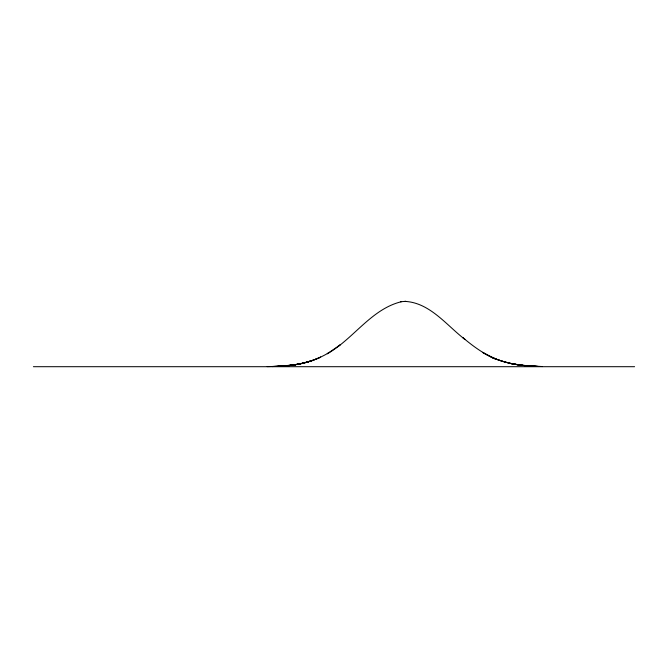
<?xml version="1.0" encoding="UTF-8"?>
<svg xmlns="http://www.w3.org/2000/svg" width="668" height="668" viewBox="0 0 668 668"><rect width="100%" height="100%" fill="white"/><g stroke="black" fill="none" stroke-linecap="round" stroke-linejoin="round"><path stroke-width="1" d="M337.991 346.408L340.062 344.947L327.262 353.781C353.556 338.926 371.183 308.983 401.568 301.669M329.332 352.37C315.805 360.82 300.157 364.837 284.384 366.097C296.868 365.037 309.284 362.44 320.673 357.096C305.443 364.26 288.543 366.239 271.901 366.557L295.44 364.912L277.111 366.498L290.889 365.312L301.493 363.551L312.098 360.653C297.619 365.471 282.347 366.223 267.217 366.623M404.866 301.402C429.9 302.554 446.7 325.5 465.137 339.569L463.066 337.791C472.852 346.049 483.281 353.664 495.055 358.825L482.471 352.345C495.238 360.035 509.767 364.277 524.555 365.621C513.032 364.561 501.785 361.605 491.13 357.088C506.035 363.743 522.376 366.031 538.567 366.515L519.186 365.054L538.567 366.515M400.533 301.769L405.902 301.301M33.4 366.699L634.6 366.699M542.483 366.565L522.977 365.421L510.519 363.492L521.165 365.229"/></g></svg>
